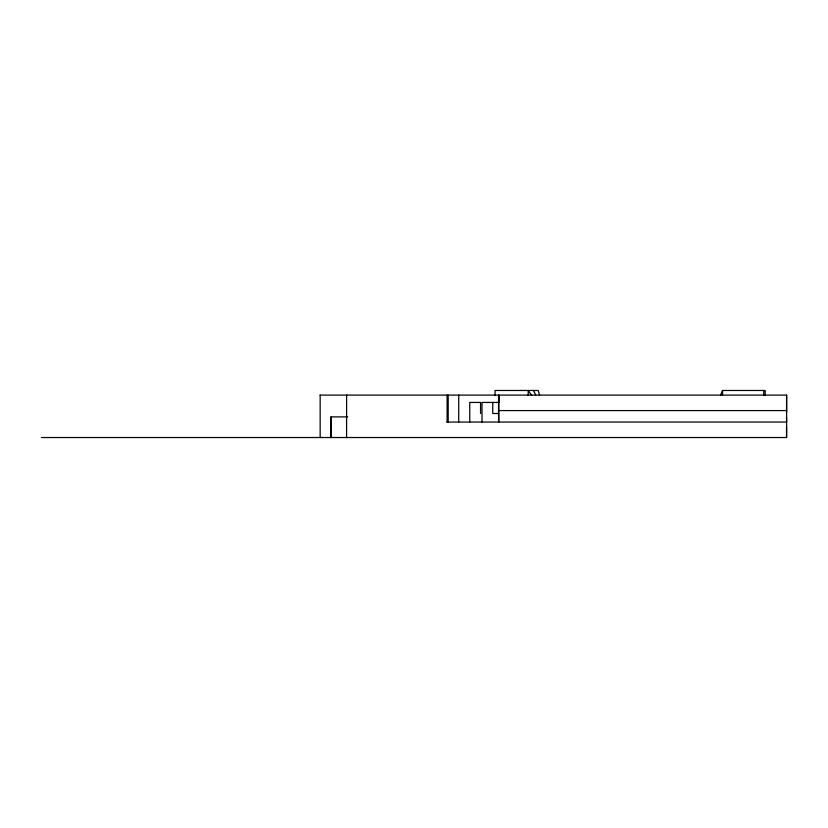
<?xml version="1.0" encoding="UTF-8"?>
<svg xmlns="http://www.w3.org/2000/svg" width="828" height="828" viewBox="0 0 828 828"><rect width="100%" height="100%" fill="white"/><g stroke="black" fill="none" stroke-linecap="round" stroke-linejoin="round"><path stroke-width="1.24" d="M320.074 395.101L786.6 395.101L786.6 437.526L41.4 437.526M786.59 412.261L786.6 395.101M498.539 395.101L498.539 422.042M720.712 394.863L722.534 390.474L765.175 390.474L765.175 395.556M498.539 410.584L786.6 410.584M347.698 416.888L330.962 416.888L330.962 437.526M446.841 422.042L786.6 422.042L786.59 417.798M346.58 437.526L346.621 395.101M458.702 422.042L458.743 395.101M531.731 395.494L528.192 390.474L528.192 395.298M533.511 390.474L535.737 395.07M539.608 395.298L538.21 390.474L495.051 390.474L495.051 395.556M786.548 427.01L786.548 437.526M763.747 390.474L763.747 395.556M722.534 390.474L722.534 395.298M498.86 422.042L498.86 413.503L492.732 413.503L492.784 402.439M498.777 413.058L498.88 395.101L498.86 402.439L481.999 402.439L481.999 422.042M480.55 413.503L480.55 402.439L469.766 402.439L469.766 422.042M448.196 395.101L448.196 422.042M447.11 395.101L447.11 422.042M331.034 416.888L331.034 437.526M320.157 395.101L320.157 437.526"/></g></svg>
